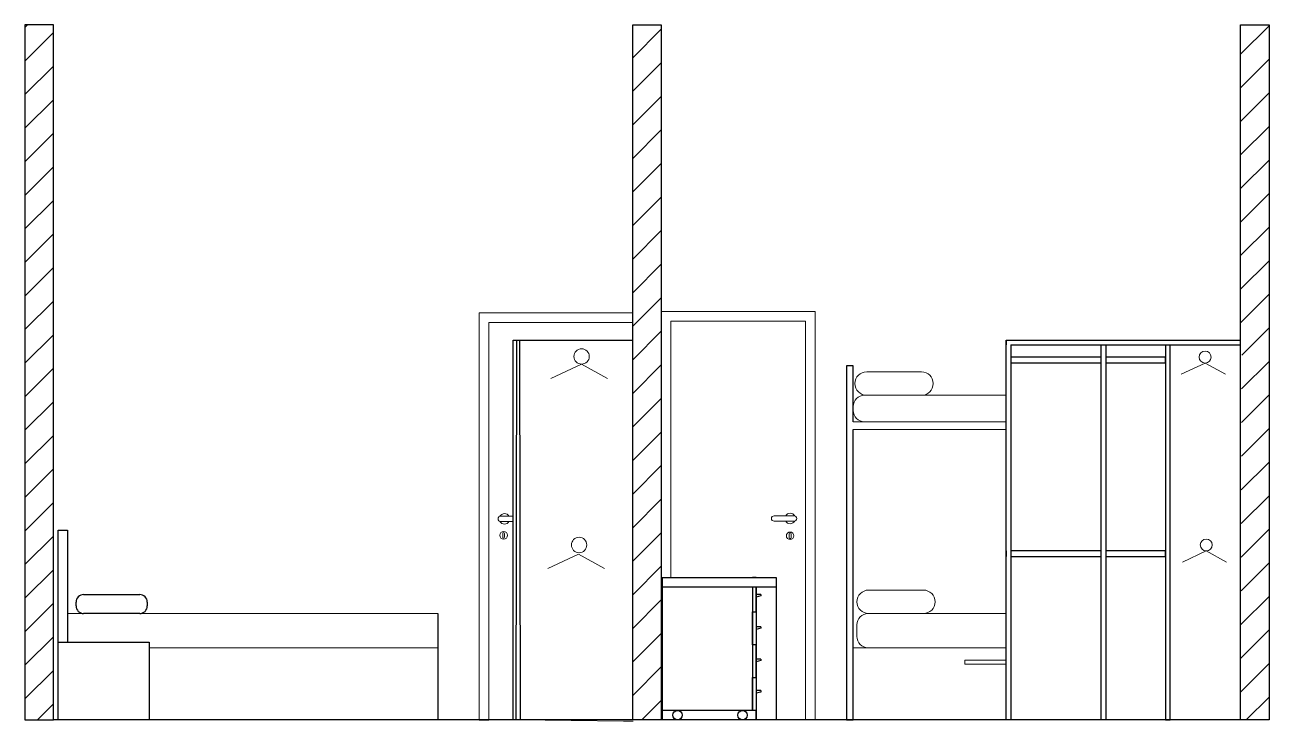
# Model space of a CAD drawing. Header units: inches. Extents: x 12 to 18.55, y 19.45 to 23.12.
import ezdxf

# ---------------------------------------------------------------- set-up
doc = ezdxf.new("R2010")
doc.units = ezdxf.units.IN
doc.header["$MEASUREMENT"] = 0
doc.layers.add('A-FURN', color=7, linetype='Continuous', lineweight=18)
doc.layers.add('A-WALL-FULL-EXT', color=7, linetype='Continuous')
doc.layers.add('A-WALL-FULL-INT', color=7, linetype='Continuous')
pattern_1 = [(45, (67.58061, 346.67863), (-0.08838835, 0.08838835), [])]

msp = doc.modelspace()

# ---------------------------------------------------------------- hatches: boundary and pattern name
at = {"layer": 'A-WALL-FULL-EXT'}
h = msp.add_hatch(dxfattribs=at)
h.set_pattern_fill('ANSI31', color=256)
h.set_pattern_definition(pattern_1)
h.paths.add_polyline_path([(11.9974, 19.4557), (12.1474, 19.4557), (12.1474, 23.1157), (11.9974, 23.1157)])
h = msp.add_hatch(dxfattribs=at)
h.set_pattern_fill('ANSI31', color=256)
h.set_pattern_definition(pattern_1)
h.paths.add_polyline_path([(18.5474, 23.1157), (18.3974, 23.1157), (18.3974, 21.4757), (18.4037, 21.4757), (18.3974, 19.4557), (18.5474, 19.4557)])
at = {"layer": 'A-WALL-FULL-INT'}
h = msp.add_hatch(dxfattribs=at)
h.set_pattern_fill('ANSI31', color=256)
h.set_pattern_definition(pattern_1)
h.paths.add_polyline_path([(15.197, 19.4557), (15.3474, 19.4557), (15.347, 23.1158), (15.197, 23.1158)])

# ---------------------------------------------------------------- linework, layer by layer
for p, q in [((14.5684, 19.4557), (14.5684, 21.4557)), ((14.5684, 21.4557), (15.197, 21.4557)), ((14.5861, 21.4557), (14.5826, 19.4557)), ((14.6017, 21.4557), (14.6056, 19.4556)), ((17.1624, 19.4557), (17.1624, 21.4557)), ((17.1624, 21.4557), (18.3974, 21.4557)), ((17.1624, 21.4557), (17.1874, 21.4557)), ((17.1624, 21.4557), (17.1624, 21.4307)), ((17.1874, 21.4307), (17.1874, 19.4557)), ((17.1874, 21.4307), (18.3974, 21.4307)), ((17.6624, 21.4557), (17.6874, 21.4557)), ((17.6624, 21.4307), (17.6624, 19.4557)), ((17.6874, 21.4307), (17.6874, 19.4557)), ((18.0024, 21.4307), (18.0024, 19.4557)), ((18.0274, 19.4557), (18.0274, 21.4307)), ((17.1874, 21.3666), (17.1874, 21.3366)), ((17.6624, 21.3666), (17.1874, 21.3666)), ((18.0024, 21.3666), (17.6874, 21.3666)), ((18.0024, 21.3366), (18.0024, 21.3666)), ((17.1874, 21.3366), (17.6624, 21.3366)), ((17.6874, 21.3366), (18.0024, 21.3366)), ((12.1719, 19.4557), (12.1719, 20.4557)), ((12.1719, 20.4557), (12.2219, 20.4557)), ((12.2219, 20.4557), (12.2219, 19.8657)), ((17.1624, 20.3454), (17.1624, 20.3154)), ((17.6624, 20.3454), (17.1874, 20.3454)), ((17.1874, 20.3154), (17.6624, 20.3154)), ((18.0024, 20.3454), (17.6874, 20.3454)), ((17.6874, 20.3154), (18.0024, 20.3154)), ((18.0024, 20.3154), (18.0024, 20.3454)), ((15.3524, 20.2057), (15.3524, 19.4557)), ((15.3524, 20.2057), (15.8474, 20.2057)), ((15.3524, 20.2057), (15.9524, 20.2057)), ((15.3524, 20.2057), (15.3524, 20.1557)), ((15.8474, 20.2057), (15.8274, 20.2057)), ((15.9524, 20.2057), (15.9524, 19.4557)), ((12.3068, 20.1157), (12.6017, 20.1157)), ((15.3524, 20.1557), (15.9524, 20.1557)), ((15.8274, 20.1557), (15.8274, 19.5057)), ((15.8474, 20.1557), (15.8474, 19.4557)), ((15.8474, 20.0247), (15.8474, 20.1557)), ((15.8724, 20.1159), (15.8474, 20.1159)), ((15.8724, 20.1159), (15.8724, 20.1085)), ((12.2668, 20.0557), (12.2668, 20.0757)), ((12.6417, 20.0757), (12.6417, 20.0557)), ((15.8724, 20.1085), (15.8474, 20.1018)), ((12.6017, 20.0157), (12.3068, 20.0157)), ((14.1719, 20.0157), (14.1719, 19.4557)), ((15.3524, 19.4557), (15.3524, 20.0257)), ((15.8274, 19.8517), (15.8274, 20.0247)), ((15.8274, 20.0247), (15.8474, 20.0247)), ((15.8724, 19.9464), (15.8474, 19.9464)), ((15.8724, 19.939), (15.8474, 19.9323)), ((15.8724, 19.9464), (15.8724, 19.939)), ((12.1719, 19.4557), (12.1719, 19.8657)), ((12.1719, 19.8657), (12.6519, 19.8657)), ((12.6519, 19.8657), (12.6519, 19.4557)), ((15.8474, 19.8517), (15.8274, 19.8517)), ((15.8474, 19.6787), (15.8474, 19.8517)), ((15.8724, 19.7757), (15.8474, 19.7757)), ((15.8724, 19.7682), (15.8474, 19.7616)), ((15.8724, 19.7757), (15.8724, 19.7682)), ((15.8274, 19.5057), (15.8274, 19.6787)), ((15.8274, 19.6787), (15.8474, 19.6787)), ((15.8724, 19.6098), (15.8474, 19.6098)), ((15.8724, 19.6024), (15.8474, 19.5957)), ((15.8724, 19.6098), (15.8724, 19.6024)), ((14.6056, 19.4556), (14.5684, 19.4557)), ((15.8474, 19.5057), (15.3524, 19.5057)), ((15.8474, 19.4557), (15.8474, 19.5057)), ((18.0024, 19.4557), (18.0274, 19.4557))]:
    msp.add_line(p, q)
for points in [[(16.3577, 21.3205), (16.3227, 21.3205), (16.3227, 19.4557), (16.3577, 19.4557), (16.3577, 20.9857)], [(16.3577, 21.0257), (16.3577, 21.3205)]]:
    msp.add_lwpolyline(points)
for centre in [(15.4331, 19.4809), (15.7756, 19.4807)]:
    msp.add_circle(centre, 0.025)
for centre, start, end in [((12.3068, 20.0757), 90, 180), ((12.6017, 20.0757), 0, 90), ((12.3068, 20.0557), 180, 270), ((12.6017, 20.0557), 270, 0)]:
    msp.add_arc(centre, 0.04, start, end)
at = {"layer": 'A-FURN'}
for p, q in [((14.3895, 19.4557), (14.3895, 21.5993)), ((14.3895, 21.5993), (15.197, 21.5993)), ((15.197, 21.5493), (14.4395, 21.5493)), ((14.4395, 21.5493), (14.4395, 20.1993)), ((15.197, 19.4557), (15.197, 21.4757)), ((18.3974, 21.4757), (18.3974, 19.4557)), ((16.4177, 21.1657), (17.1624, 21.1657)), ((16.3577, 21.0857), (16.3577, 21.1057)), ((16.3577, 21.0257), (16.4374, 21.0257)), ((16.4374, 21.0257), (17.1624, 21.0257)), ((17.1624, 21.0257), (16.4374, 21.0257)), ((16.3577, 20.9857), (17.1624, 20.9857)), ((16.3774, 20.9857), (16.3774, 20.9857)), ((14.5097, 20.5283), (14.5022, 20.5283)), ((14.5097, 20.5283), (14.5347, 20.5283)), ((14.5684, 20.5283), (14.5347, 20.5283)), ((16.0389, 20.5024), (16.0139, 20.5024)), ((12.1474, 19.4557), (12.1474, 20.4557)), ((14.5022, 20.5003), (14.5684, 20.5003)), ((14.4395, 20.1993), (14.4395, 19.4557)), ((15.3474, 19.4557), (15.3474, 20.2057)), ((12.1474, 19.8357), (12.1474, 20.0157)), ((14.1719, 20.0157), (12.2219, 20.0157)), ((17.1624, 20.0157), (16.4374, 20.0157)), ((16.3774, 19.9557), (16.3774, 19.8957)), ((12.1474, 19.4557), (12.1474, 19.8357)), ((12.6519, 19.8357), (14.1719, 19.8357)), ((16.3577, 19.8357), (16.4374, 19.8357)), ((16.4374, 19.8357), (17.1624, 19.8357)), ((14.2374, 19.4557), (12.1474, 19.4557)), ((14.3895, 19.4557), (14.4395, 19.4557)), ((14.597, 19.4557), (15.1495, 19.4493)), ((15.3474, 19.4557), (15.8474, 19.4557)), ((16.3374, 19.4557), (16.3774, 19.4557)), ((16.3774, 19.4557), (18.0137, 19.4557)), ((18.0137, 19.4557), (18.3974, 19.4557)), ((15.1995, 19.4493), (15.1495, 19.4493))]:
    msp.add_line(p, q, dxfattribs=at)
for points in [[(15.3474, 19.4557), (15.3474, 21.6057), (16.1574, 21.6057), (16.1574, 19.4557), (16.1074, 19.4557), (16.1074, 21.5557), (15.3974, 21.5557), (15.3974, 20.2057)], [(14.7667, 21.2539), (14.9281, 21.3291), (15.0651, 21.2539)], [(18.0852, 21.2767), (18.2107, 21.3351), (18.3173, 21.2767)], [(14.7501, 20.2535), (14.9115, 20.3287), (15.0486, 20.2535)], [(18.091, 20.2869), (18.2165, 20.3454), (18.3231, 20.2869)], [(17.1624, 19.7496), (16.9451, 19.7496), (16.9451, 19.7706), (17.1624, 19.7706)]]:
    msp.add_lwpolyline(points, dxfattribs=at)
for points in [[(16.7174, 21.1652, 1), (16.7174, 21.2888), (16.429, 21.2888, 1), (16.429, 21.1652)], [(16.0389, 20.5024), (16.0464, 20.5024, 1), (16.0464, 20.5304), (15.9414, 20.5304, 1), (15.9414, 20.5024), (16.0139, 20.5024)], [(16.7276, 20.0157, 1), (16.7276, 20.1393), (16.4392, 20.1393, 1), (16.4392, 20.0157)]]:
    msp.add_lwpolyline(points, format="xyb", dxfattribs=at)
for points in [[(14.5128, 20.4377, -1), (14.5228, 20.4377), (14.5228, 20.4177, -1), (14.5128, 20.4177)], [(16.0211, 20.4351, -1), (16.0311, 20.4351), (16.0311, 20.4151, -1), (16.0211, 20.4151)]]:
    msp.add_lwpolyline(points, format="xyb", close=True, dxfattribs=at)
for centre, radius in [((14.9281, 21.3696), 0.0405), ((18.2107, 21.3666), 0.0315), ((14.5178, 20.4277), 0.02), ((16.0261, 20.4251), 0.02), ((14.915, 20.3768), 0.0405), ((18.2165, 20.3768), 0.0315)]:
    msp.add_circle(centre, radius, dxfattribs=at)
for centre, radius, start, end in [((16.4177, 21.1057), 0.06, 90, 180), ((16.4177, 21.0857), 0.06, 180, 270), ((14.5022, 20.5143), 0.014, 90, 270), ((14.5222, 20.5143), 0.0275, 30.60329, 150.80381), ((16.0264, 20.5164), 0.0275, 29.19619, 149.39671), ((16.0264, 20.5164), 0.0275, 210.60329, 330.80381), ((14.5222, 20.5143), 0.0275, 209.19619, 329.39671), ((16.4374, 19.9557), 0.06, 90, 180), ((16.4374, 19.8957), 0.06, 180, 270)]:
    msp.add_arc(centre, radius, start, end, dxfattribs=at)
at = {"layer": 'A-WALL-FULL-EXT'}
for p, q in [((12.1474, 23.1157), (11.9974, 23.1157)), ((11.9974, 23.1157), (11.9974, 19.4557)), ((12.1474, 19.4557), (12.1474, 23.1157)), ((18.3974, 19.4557), (18.3974, 23.1157)), ((18.3974, 23.1157), (18.5474, 23.1157)), ((18.5474, 23.1157), (18.5474, 19.4557)), ((18.3974, 19.4557), (18.3974, 21.0257)), ((18.3974, 19.4557), (18.3974, 20.0057)), ((11.9974, 19.4557), (12.1474, 19.4557)), ((18.5474, 19.4557), (18.3974, 19.4557))]:
    msp.add_line(p, q, dxfattribs=at)
at = {"layer": 'A-WALL-FULL-INT'}
for p, q in [((15.197, 19.4557), (15.197, 23.1158)), ((15.197, 23.1158), (15.347, 23.1158)), ((15.347, 23.1158), (15.3474, 19.4557)), ((18.3974, 19.4557), (12.1474, 19.4557)), ((14.3895, 19.4557), (14.4395, 19.4557))]:
    msp.add_line(p, q, dxfattribs=at)

doc.saveas('drawing.dxf')
